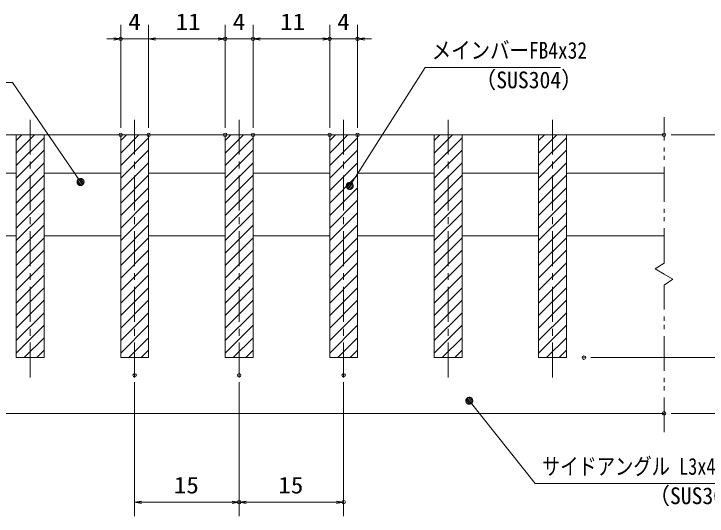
# Model space of a CAD drawing. Units: millimetres, scale not verified, with parts at other scales. Extents: x -1050 to 1050, y -742 to 742.
# Drawn here: x -163.2 to 334.4, y -487.7 to -127 of the extents above; entities that cross this region are included whole.
import ezdxf
from ezdxf.enums import TextEntityAlignment as Align

# ---------------------------------------------------------------- set-up
doc = ezdxf.new("R2010")
doc.units = ezdxf.units.MM
doc.header["$LTSCALE"] = 5
doc.header["$PDMODE"] = 32
doc.header["$PDSIZE"] = 2.5
doc.linetypes.add('CHAIN1', pattern=[8, 5, -1, 1, -1])
doc.linetypes.add('DOUBLE_CHAIN1', pattern=[8.8, 5, -1, 0.6, -0.6, 0.6, -1])
for name, color, linetype, lineweight in [('0-1_寸法注釈', 2, 'Continuous', 9), ('0-2_蓋', 5, 'Continuous', 9), ('0-3_0', 5, 'Continuous', 9), ('0-4_DEFPOINTS', 134, 'Continuous', 9), ('0-5_中心線', 6, 'CHAIN1', 9), ('0-7_想像線', 134, 'DOUBLE_CHAIN1', 9), ('0-8_ハッチング', 4, 'Continuous', 9)]:
    doc.layers.add(name, color=color, linetype=linetype, lineweight=lineweight)
doc.styles.add('ＭＳ ゴシック', font='')
doc.styles.get('ＭＳ ゴシック').set_extended_font_data('MS Gothic')

# ---------------------------------------------------------------- blocks, each defined once
blk = doc.blocks.new('_OPEN')
at = {"layer": '0-3_0', "color": 2}
blk.add_line((0, 0), (-5, 0), dxfattribs=at)
blk.add_lwpolyline([(-5, 0.833), (0, 0), (-5, -0.833)], dxfattribs=at)
blk = doc.blocks.new('_Dot')
at = {"layer": '0-3_0'}
for p, q in [((-2.5, 0), (-5, 0)), ((2.445, 0.5), (-2.445, 0.5)), ((1.997, 1.5), (-1.997, 1.5)), ((2.289, -0.995), (-2.289, -0.995)), ((1.499, -1.995), (-1.499, -1.995))]:
    blk.add_line(p, q, dxfattribs=at)
for points in [[(2.5, 0), (2.48, 0.313), (2.421, 0.622), (2.324, 0.92), (2.191, 1.204), (2.023, 1.469), (1.822, 1.711), (1.594, 1.926), (1.34, 2.111), (1.064, 2.262), (0.773, 2.378), (0.468, 2.456), (0.157, 2.495), (-0.157, 2.495), (-0.468, 2.456), (-0.773, 2.378), (-1.064, 2.262), (-1.34, 2.111), (-1.594, 1.926), (-1.822, 1.711), (-2.023, 1.469), (-2.191, 1.204), (-2.324, 0.92), (-2.421, 0.622), (-2.48, 0.313), (-2.5, 0), (0, 0)], [(-2.5, 0), (-2.48, -0.313), (-2.421, -0.622), (-2.324, -0.92), (-2.191, -1.204), (-2.023, -1.469), (-1.822, -1.711), (-1.594, -1.926), (-1.34, -2.111), (-1.064, -2.262), (-0.773, -2.378), (-0.468, -2.456), (-0.157, -2.495), (0.157, -2.495), (0.468, -2.456), (0.773, -2.378), (1.064, -2.262), (1.34, -2.111), (1.594, -1.926), (1.822, -1.711), (2.023, -1.469), (2.191, -1.204), (2.324, -0.92), (2.421, -0.622), (2.48, -0.313), (2.5, 0), (0, 0)]]:
    blk.add_lwpolyline(points, close=True, dxfattribs=at)

msp = doc.modelspace()

# ---------------------------------------------------------------- linework, layer by layer
at = {"layer": '0-1_寸法注釈'}
for p, q in [((-86.5, -208.884), (-86.5, -134.975)), ((-66.5, -208.884), (-66.5, -134.975)), ((-66.5, -208.884), (-66.5, -134.975)), ((-11.5, -208.884), (-11.5, -134.975)), ((-11.5, -208.884), (-11.5, -134.975)), ((8.5, -208.884), (8.5, -134.975)), ((8.5, -208.884), (8.5, -134.975)), ((63.5, -208.884), (63.5, -134.975)), ((63.5, -208.884), (63.5, -134.975)), ((83.5, -208.884), (83.5, -134.975)), ((-91.5, -144.975), (-96.5, -144.975)), ((-66.5, -144.975), (-86.5, -144.975)), ((-61.5, -144.975), (-16.5, -144.975)), ((-61.5, -144.975), (-56.5, -144.975)), ((-16.5, -144.975), (-21.5, -144.975)), ((-11.5, -144.975), (8.5, -144.975)), ((13.5, -144.975), (58.5, -144.975)), ((13.5, -144.975), (18.5, -144.975)), ((58.5, -144.975), (53.5, -144.975)), ((63.5, -144.975), (83.5, -144.975)), ((88.5, -144.975), (93.5, -144.975)), ((308.5, -213.884), (363.665, -213.884)), ((308.5, -213.884), (391.683, -213.884)), ((251, -373.884), (363.665, -373.884)), ((-76.5, -391.585), (-76.5, -487.707)), ((-1.5, -391.585), (-1.5, -487.707)), ((-1.5, -391.585), (-1.5, -487.707)), ((73.5, -391.585), (73.5, -487.707)), ((308.5, -413.884), (391.683, -413.884)), ((-71.5, -477.707), (-6.5, -477.707)), ((3.5, -477.707), (68.5, -477.707))]:
    msp.add_line(p, q, dxfattribs=at)
for points in [[(229.186, -165.492), (131.996, -165.492), (78.485, -249.742)], [(-255.333, -176.396), (-164.16, -176.396), (-115.899, -246.929)], [(350.401, -464.259), (211.092, -464.259), (164.335, -405.631)]]:
    msp.add_lwpolyline(points, dxfattribs=at)
at = {"layer": '0-2_蓋'}
for p, q in [((-306.5, -213.884), (303.5, -213.884)), ((-161.5, -213.884), (-141.5, -213.884)), ((-161.5, -213.884), (-161.5, -373.884)), ((-141.5, -373.884), (-141.5, -213.884)), ((-86.5, -213.884), (-66.5, -213.884)), ((-86.5, -213.884), (-86.5, -373.884)), ((-66.5, -373.884), (-66.5, -213.884)), ((-11.5, -213.884), (8.5, -213.884)), ((-11.5, -213.884), (-11.5, -373.884)), ((8.5, -373.884), (8.5, -213.884)), ((63.5, -213.884), (83.5, -213.884)), ((63.5, -213.884), (63.5, -373.884)), ((83.5, -373.884), (83.5, -213.884)), ((138.5, -213.884), (158.5, -213.884)), ((138.5, -213.884), (138.5, -373.884)), ((158.5, -373.884), (158.5, -213.884)), ((213.5, -213.884), (233.5, -213.884)), ((213.5, -213.884), (213.5, -373.884)), ((233.5, -373.884), (233.5, -213.884)), ((-216.5, -241.384), (-161.5, -241.384)), ((-141.5, -241.384), (-86.5, -241.384)), ((-66.5, -241.384), (-11.5, -241.384)), ((8.5, -241.384), (63.5, -241.384)), ((83.5, -241.384), (138.5, -241.384)), ((158.5, -241.384), (213.5, -241.384)), ((233.5, -241.384), (303.5, -241.384)), ((-216.5, -286.384), (-161.5, -286.384)), ((-141.5, -286.384), (-86.5, -286.384)), ((-66.5, -286.384), (-11.5, -286.384)), ((8.5, -286.384), (63.5, -286.384)), ((83.5, -286.384), (138.5, -286.384)), ((158.5, -286.384), (213.5, -286.384)), ((233.5, -286.384), (303.5, -286.384)), ((-161.5, -373.884), (-141.5, -373.884)), ((-86.5, -373.884), (-66.5, -373.884)), ((-11.5, -373.884), (8.5, -373.884)), ((63.5, -373.884), (83.5, -373.884)), ((138.5, -373.884), (158.5, -373.884)), ((213.5, -373.884), (233.5, -373.884)), ((-306.5, -413.884), (303.5, -413.884))]:
    msp.add_line(p, q, dxfattribs=at)
at = {"layer": '0-4_DEFPOINTS'}
for p in [(-86.5, -144.975), (-11.5, -144.975), (8.5, -144.975), (63.5, -144.975), (83.5, -144.975), (-86.5, -213.884), (-66.5, -213.884), (-11.5, -213.884), (8.5, -213.884), (63.5, -213.884), (83.5, -213.884), (303.5, -213.884), (246, -373.884), (-76.5, -386.585), (-1.5, -386.585), (73.5, -386.585), (303.5, -413.884), (-1.5, -477.707), (73.5, -477.707)]:
    msp.add_point(p, dxfattribs=at)
at = {"layer": '0-5_中心線'}
for p, q in [((-151.5, -388.111), (-151.5, -201.182)), ((-76.5, -388.111), (-76.5, -201.182)), ((-1.5, -388.111), (-1.5, -201.182)), ((73.5, -388.111), (73.5, -201.182)), ((148.5, -388.111), (148.5, -201.182)), ((223.5, -388.111), (223.5, -201.182))]:
    msp.add_line(p, q, dxfattribs=at)
at = {"layer": '0-7_想像線'}
for p, q in [((303.5, -305.935), (303.5, -201.182)), ((309.793, -317.62), (303.5, -313.884)), ((303.5, -321.833), (309.793, -317.62)), ((303.5, -427.412), (303.5, -321.833))]:
    msp.add_line(p, q, dxfattribs=at)
msp.add_lwpolyline([(303.5, -305.935), (297.207, -310.147), (303.5, -313.884)], dxfattribs=at)
at = {"layer": '0-8_ハッチング'}
for p, q in [((-161.5, -217.982), (-157.402, -213.884)), ((-161.5, -226.962), (-148.422, -213.884)), ((-86.5, -217.982), (-82.402, -213.884)), ((-86.5, -226.962), (-73.422, -213.884)), ((-11.5, -217.982), (-7.402, -213.884)), ((-11.5, -226.962), (1.578, -213.884)), ((63.5, -217.982), (67.598, -213.884)), ((63.5, -226.962), (76.578, -213.884)), ((138.5, -217.982), (142.598, -213.884)), ((138.5, -226.962), (151.578, -213.884)), ((213.5, -217.982), (217.598, -213.884)), ((213.5, -226.962), (226.578, -213.884)), ((-161.5, -235.942), (-141.5, -215.942)), ((-86.5, -235.942), (-66.5, -215.942)), ((-11.5, -235.942), (8.5, -215.942)), ((63.5, -235.942), (83.5, -215.942)), ((138.5, -235.942), (158.5, -215.942)), ((213.5, -235.942), (233.5, -215.942)), ((-161.5, -244.923), (-141.5, -224.923)), ((-86.5, -244.923), (-66.5, -224.923)), ((-11.5, -244.923), (8.5, -224.923)), ((63.5, -244.923), (83.5, -224.923)), ((138.5, -244.923), (158.5, -224.923)), ((213.5, -244.923), (233.5, -224.923)), ((-161.5, -253.903), (-141.5, -233.903)), ((-86.5, -253.903), (-66.5, -233.903)), ((-11.5, -253.903), (8.5, -233.903)), ((63.5, -253.903), (83.5, -233.903)), ((138.5, -253.903), (158.5, -233.903)), ((213.5, -253.903), (233.5, -233.903)), ((-161.5, -262.883), (-141.5, -242.883)), ((-86.5, -262.883), (-66.5, -242.883)), ((-11.5, -262.883), (8.5, -242.883)), ((63.5, -262.883), (83.5, -242.883)), ((138.5, -262.883), (158.5, -242.883)), ((213.5, -262.883), (233.5, -242.883)), ((-161.5, -271.863), (-141.5, -251.863)), ((-86.5, -271.863), (-66.5, -251.863)), ((-11.5, -271.863), (8.5, -251.863)), ((63.5, -271.863), (83.5, -251.863)), ((138.5, -271.863), (158.5, -251.863)), ((213.5, -271.863), (233.5, -251.863)), ((-161.5, -280.844), (-141.5, -260.844)), ((-86.5, -280.844), (-66.5, -260.844)), ((-11.5, -280.844), (8.5, -260.844)), ((63.5, -280.844), (83.5, -260.844)), ((138.5, -280.844), (158.5, -260.844)), ((213.5, -280.844), (233.5, -260.844)), ((-161.5, -289.824), (-141.5, -269.824)), ((-86.5, -289.824), (-66.5, -269.824)), ((-11.5, -289.824), (8.5, -269.824)), ((63.5, -289.824), (83.5, -269.824)), ((138.5, -289.824), (158.5, -269.824)), ((213.5, -289.824), (233.5, -269.824)), ((-161.5, -298.804), (-141.5, -278.804)), ((-86.5, -298.804), (-66.5, -278.804)), ((-11.5, -298.804), (8.5, -278.804)), ((63.5, -298.804), (83.5, -278.804)), ((138.5, -298.804), (158.5, -278.804)), ((213.5, -298.804), (233.5, -278.804)), ((-161.5, -307.784), (-141.5, -287.784)), ((-86.5, -307.784), (-66.5, -287.784)), ((-11.5, -307.784), (8.5, -287.784)), ((63.5, -307.784), (83.5, -287.784)), ((138.5, -307.784), (158.5, -287.784)), ((213.5, -307.784), (233.5, -287.784)), ((-161.5, -316.765), (-141.5, -296.765)), ((-86.5, -316.765), (-66.5, -296.765)), ((-11.5, -316.765), (8.5, -296.765)), ((63.5, -316.765), (83.5, -296.765)), ((138.5, -316.765), (158.5, -296.765)), ((213.5, -316.765), (233.5, -296.765)), ((-161.5, -325.745), (-141.5, -305.745)), ((-86.5, -325.745), (-66.5, -305.745)), ((-11.5, -325.745), (8.5, -305.745)), ((63.5, -325.745), (83.5, -305.745)), ((138.5, -325.745), (158.5, -305.745)), ((213.5, -325.745), (233.5, -305.745)), ((-161.5, -334.725), (-141.5, -314.725)), ((-86.5, -334.725), (-66.5, -314.725)), ((-11.5, -334.725), (8.5, -314.725)), ((63.5, -334.725), (83.5, -314.725)), ((138.5, -334.725), (158.5, -314.725)), ((213.5, -334.725), (233.5, -314.725)), ((-161.5, -343.705), (-141.5, -323.705)), ((-86.5, -343.705), (-66.5, -323.705)), ((-11.5, -343.705), (8.5, -323.705)), ((63.5, -343.705), (83.5, -323.705)), ((138.5, -343.705), (158.5, -323.705)), ((213.5, -343.705), (233.5, -323.705)), ((-161.5, -352.686), (-141.5, -332.686)), ((-86.5, -352.686), (-66.5, -332.686)), ((-11.5, -352.686), (8.5, -332.686)), ((63.5, -352.686), (83.5, -332.686)), ((138.5, -352.686), (158.5, -332.686)), ((213.5, -352.686), (233.5, -332.686)), ((-161.5, -361.666), (-141.5, -341.666)), ((-86.5, -361.666), (-66.5, -341.666)), ((-11.5, -361.666), (8.5, -341.666)), ((63.5, -361.666), (83.5, -341.666)), ((138.5, -361.666), (158.5, -341.666)), ((213.5, -361.666), (233.5, -341.666)), ((-161.5, -370.646), (-141.5, -350.646)), ((-86.5, -370.646), (-66.5, -350.646)), ((-11.5, -370.646), (8.5, -350.646)), ((63.5, -370.646), (83.5, -350.646)), ((138.5, -370.646), (158.5, -350.646)), ((213.5, -370.646), (233.5, -350.646)), ((-155.757, -373.884), (-141.5, -359.626)), ((-80.757, -373.884), (-66.5, -359.626)), ((-5.757, -373.884), (8.5, -359.626)), ((69.243, -373.884), (83.5, -359.626)), ((144.243, -373.884), (158.5, -359.626)), ((219.243, -373.884), (233.5, -359.626)), ((-146.777, -373.884), (-141.5, -368.607)), ((-71.777, -373.884), (-66.5, -368.607)), ((3.223, -373.884), (8.5, -368.607)), ((78.223, -373.884), (83.5, -368.607)), ((153.223, -373.884), (158.5, -368.607)), ((228.223, -373.884), (233.5, -368.607))]:
    msp.add_line(p, q, dxfattribs=at)
for points in [[(-141.5, -213.884), (-161.5, -213.884), (-161.5, -373.884), (-141.5, -373.884)], [(-66.5, -213.884), (-86.5, -213.884), (-86.5, -373.884), (-66.5, -373.884)], [(8.5, -213.884), (-11.5, -213.884), (-11.5, -373.884), (8.5, -373.884)], [(83.5, -213.884), (63.5, -213.884), (63.5, -373.884), (83.5, -373.884)], [(158.5, -213.884), (138.5, -213.884), (138.5, -373.884), (158.5, -373.884)], [(233.5, -213.884), (213.5, -213.884), (213.5, -373.884), (233.5, -373.884)]]:
    msp.add_lwpolyline(points, close=True, dxfattribs=at)

# ---------------------------------------------------------------- block references
at = {"layer": '0-1_寸法注釈'}
for p in [(-86.5, -144.975), (-11.5, -144.975), (-11.5, -144.975), (63.5, -144.975), (63.5, -144.975), (-1.5, -477.707), (73.5, -477.707)]:
    msp.add_blockref('_OPEN', p, dxfattribs=at)
for name, p, rotation in [('_OPEN', (-66.5, -144.975), 180), ('_OPEN', (-66.5, -144.975), 180), ('_OPEN', (8.5, -144.975), 180), ('_OPEN', (8.5, -144.975), 180), ('_OPEN', (83.5, -144.975), 180), ('_Dot', (-115.326, -247.749), 304.93122), ('_Dot', (77.941, -250.581), 237.09638), ('_Dot', (163.703, -404.855), 129.16532), ('_OPEN', (-76.5, -477.707), 180), ('_OPEN', (-1.5, -477.707), 180)]:
    msp.add_blockref(name, p, dxfattribs=dict(at, rotation=rotation))

# ---------------------------------------------------------------- texts
at = {"layer": '0-1_寸法注釈', "color": 7, "style": 'ＭＳ ゴシック'}
for s, height, width, p in [('4', 12.02, 1.1, (-81.085, -142.288)), ('11', 12.02, 1.1, (-47.078, -142.288)), ('4', 12.02, 1.1, (-6.085, -142.288)), ('11', 12.02, 1.1, (27.922, -142.288)), ('4', 12.02, 1.1, (68.915, -142.288)), ('メインバーFB4x32', 12.03, 0.85, (136.773, -162.805)), ('（SUS304）', 12.02, 0.95, (167.482, -184.049)), ('サイドアングル L3x40x40', 12.03, 0.8, (215.869, -461.572)), ('15', 12.02, 1.1, (-48.388, -475.02)), ('15', 12.02, 1.1, (26.612, -475.02)), ('（SUS304）', 12.02, 0.95, (292.183, -482.692))]:
    msp.add_text(s, height=height, dxfattribs=dict(at, width=width)).set_placement(p, align=Align.BOTTOM_LEFT)

doc.saveas('drawing.dxf')
